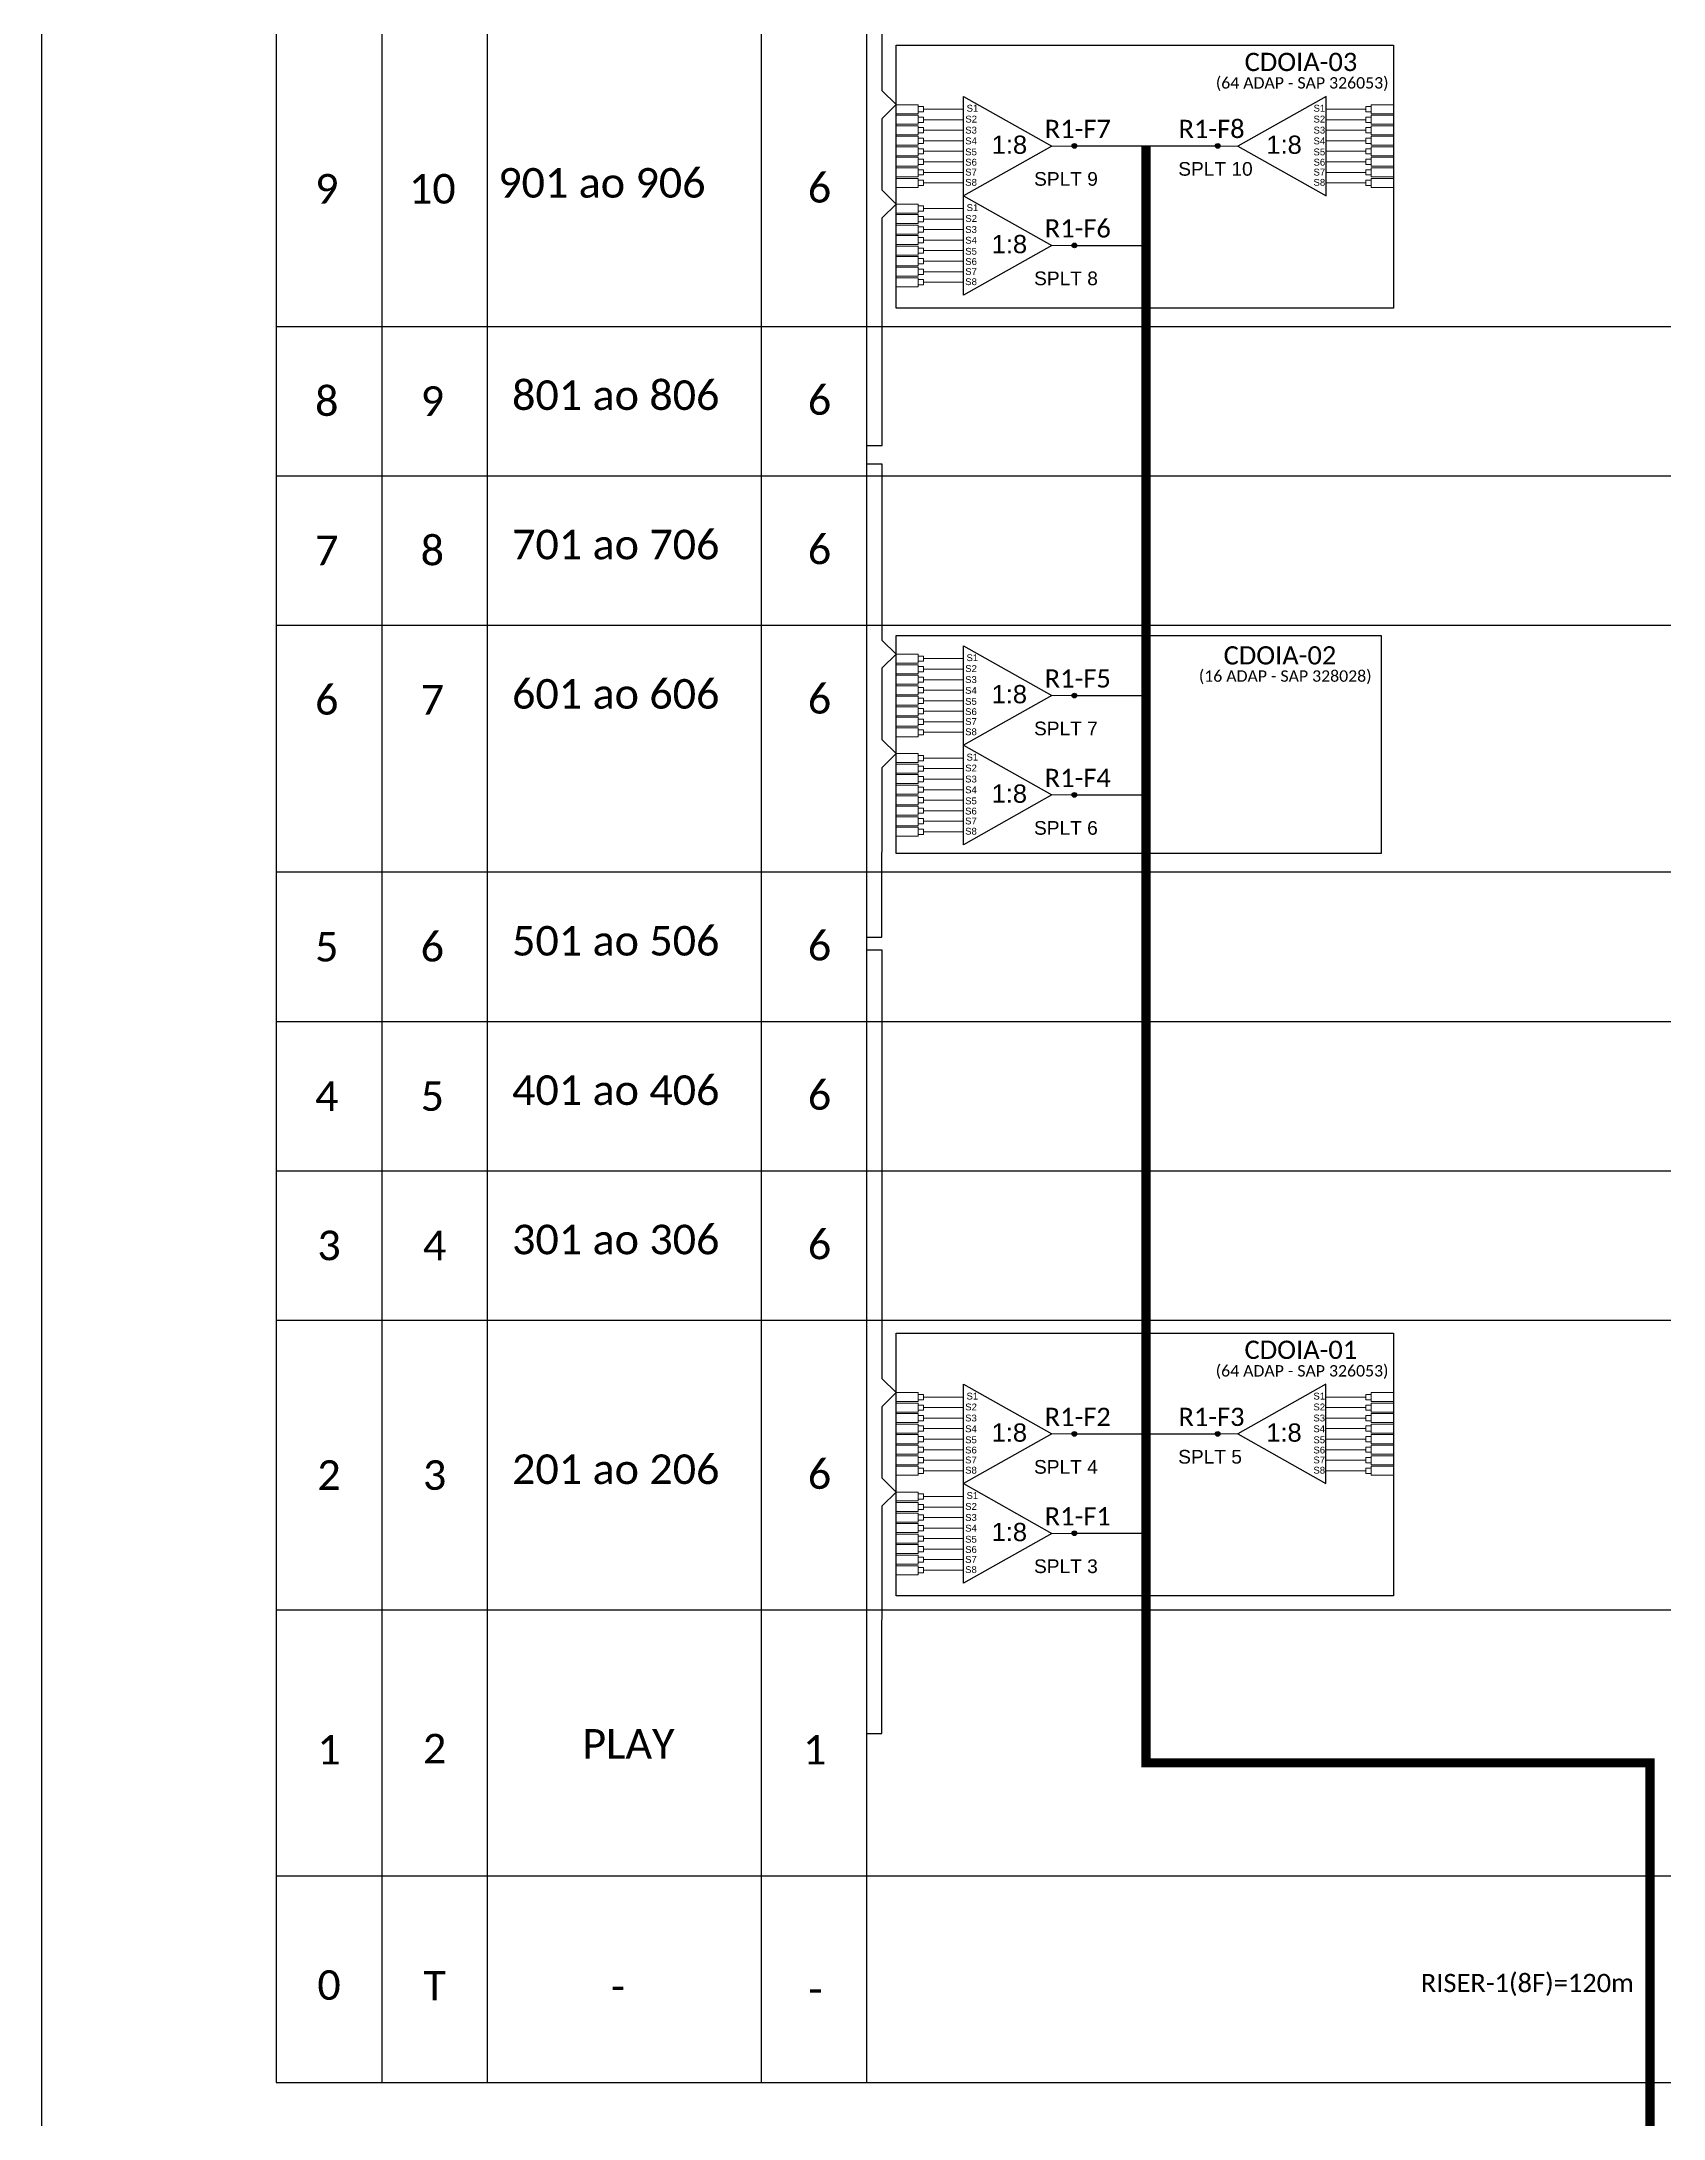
# Model space of a CAD drawing. Header units: millimetres. Extents: x -1286 to 1358, y -500 to 94.
# Drawn here: x 517.4 to 695.2, y -333.9 to -106.3 of the extents above; entities that cross this region are included whole.
import ezdxf
from ezdxf.enums import TextEntityAlignment as Align

# ---------------------------------------------------------------- set-up
doc = ezdxf.new("R2010")
doc.units = ezdxf.units.MM
doc.styles.add('ARIAL', font='arial.ttf')
doc.styles.add('WMF-Calibri0', font='calibri.ttf')

# ---------------------------------------------------------------- blocks, each defined once
blk = doc.blocks.new('SPLT_1-8_SC-APC_ESQ')
at = {"color": 1}
blk.add_lwpolyline([(7.37, -2.1), (17.04, -7.55), (7.37, -13), (7.37, -2.1)], dxfattribs=at)
at = {"color": 3, "lineweight": 0}
for points in [[(2.41, -3.02), (0, -3.02)], [(2.41, -4), (0, -4)], [(2.41, -4.17), (0, -4.17)], [(2.41, -3.02), (2.41, -4)], [(2.41, -4.17), (2.41, -5.16)], [(2.99, -3.51), (7.37, -3.51)], [(2.41, -5.16), (0, -5.16)], [(2.41, -5.32), (0, -5.32)], [(2.41, -6.31), (0, -6.31)], [(2.41, -6.48), (0, -6.48)], [(2.41, -5.32), (2.41, -6.31)], [(2.41, -6.48), (2.41, -7.46)], [(7.37, -4.66), (2.99, -4.66)], [(7.37, -5.82), (2.99, -5.82)], [(2.41, -7.46), (0, -7.46)], [(2.41, -7.63), (0, -7.63)], [(2.41, -8.62), (0, -8.62)], [(2.41, -8.78), (0, -8.78)], [(2.41, -7.63), (2.41, -8.62)], [(2.41, -8.78), (2.41, -9.77)], [(7.37, -6.97), (2.99, -6.97)], [(7.37, -8.12), (2.99, -8.12)], [(2.41, -9.77), (0, -9.77)], [(2.41, -9.94), (0, -9.94)], [(2.41, -10.92), (0, -10.92)], [(2.41, -11.09), (0, -11.09)], [(2.41, -9.94), (2.41, -10.92)], [(2.41, -11.09), (2.41, -12.08)], [(7.37, -9.28), (2.99, -9.28)], [(7.37, -10.43), (2.99, -10.43)], [(2.41, -12.08), (0, -12.08)], [(7.37, -11.58), (2.99, -11.58)]]:
    blk.add_lwpolyline(points, dxfattribs=at)
for points in [[(2.99, -3.22), (2.41, -3.22), (2.41, -3.8), (2.99, -3.8)], [(2.99, -4.38), (2.41, -4.38), (2.41, -4.95), (2.99, -4.95)], [(2.99, -5.53), (2.41, -5.53), (2.41, -6.1), (2.99, -6.1)], [(2.99, -6.68), (2.41, -6.68), (2.41, -7.26), (2.99, -7.26)], [(2.99, -7.84), (2.41, -7.84), (2.41, -8.41), (2.99, -8.41)], [(2.99, -8.99), (2.41, -8.99), (2.41, -9.56), (2.99, -9.56)], [(2.99, -10.14), (2.41, -10.14), (2.41, -10.72), (2.99, -10.72)], [(2.99, -11.3), (2.41, -11.3), (2.41, -11.87), (2.99, -11.87)]]:
    blk.add_lwpolyline(points, close=True, dxfattribs=at)
at = {"color": 1, "lineweight": 0}
blk.add_lwpolyline([(17.04, -7.55), (19.26, -7.55)], dxfattribs=at)
at = {"color": 1, "style": 'ARIAL'}
for s, height, p in [('S2', 0.75, (7.56, -4.97)), ('S1', 0.75, (7.7, -3.78)), ('S3', 0.75, (7.55, -6.18)), ('S4', 0.75, (7.55, -7.36)), ('1:8', 2, (10.45, -8.4)), ('S5', 0.75, (7.55, -8.57)), ('S6', 0.75, (7.55, -9.69)), ('S7', 0.75, (7.55, -10.78)), ('S8', 0.75, (7.55, -11.9))]:
    blk.add_text(s, height=height, dxfattribs=at).set_placement(p)
blk = doc.blocks.new('SPLT_1-8_SC-APC')
at = {"color": 1}
blk.add_lwpolyline([(-7.37, -2.1), (-17.04, -7.55), (-7.37, -13), (-7.37, -2.1)], dxfattribs=at)
at = {"color": 3, "lineweight": 0}
for points in [[(-2.99, -3.51), (-7.37, -3.51)], [(-2.41, -3.02), (-2.41, -4)], [(-2.41, -3.02), (0, -3.02)], [(-2.41, -4), (0, -4)], [(-2.41, -4.17), (-2.41, -5.16)], [(-2.41, -4.17), (0, -4.17)], [(-7.37, -4.66), (-2.99, -4.66)], [(-7.37, -5.82), (-2.99, -5.82)], [(-2.41, -5.16), (0, -5.16)], [(-2.41, -5.32), (-2.41, -6.31)], [(-2.41, -5.32), (0, -5.32)], [(-2.41, -6.31), (0, -6.31)], [(-2.41, -6.48), (-2.41, -7.46)], [(-2.41, -6.48), (0, -6.48)], [(-7.37, -6.97), (-2.99, -6.97)], [(-7.37, -8.12), (-2.99, -8.12)], [(-2.41, -7.46), (0, -7.46)], [(-2.41, -7.63), (-2.41, -8.62)], [(-2.41, -7.63), (0, -7.63)], [(-2.41, -8.62), (0, -8.62)], [(-2.41, -8.78), (-2.41, -9.77)], [(-2.41, -8.78), (0, -8.78)], [(-7.37, -9.28), (-2.99, -9.28)], [(-7.37, -10.43), (-2.99, -10.43)], [(-2.41, -9.77), (0, -9.77)], [(-2.41, -9.94), (-2.41, -10.92)], [(-2.41, -9.94), (0, -9.94)], [(-2.41, -10.92), (0, -10.92)], [(-2.41, -11.09), (-2.41, -12.08)], [(-2.41, -11.09), (0, -11.09)], [(-7.37, -11.58), (-2.99, -11.58)], [(-2.41, -12.08), (0, -12.08)]]:
    blk.add_lwpolyline(points, dxfattribs=at)
for points in [[(-2.99, -3.22), (-2.41, -3.22), (-2.41, -3.8), (-2.99, -3.8)], [(-2.99, -4.38), (-2.41, -4.38), (-2.41, -4.95), (-2.99, -4.95)], [(-2.99, -5.53), (-2.41, -5.53), (-2.41, -6.1), (-2.99, -6.1)], [(-2.99, -6.68), (-2.41, -6.68), (-2.41, -7.26), (-2.99, -7.26)], [(-2.99, -7.84), (-2.41, -7.84), (-2.41, -8.41), (-2.99, -8.41)], [(-2.99, -8.99), (-2.41, -8.99), (-2.41, -9.56), (-2.99, -9.56)], [(-2.99, -10.14), (-2.41, -10.14), (-2.41, -10.72), (-2.99, -10.72)], [(-2.99, -11.3), (-2.41, -11.3), (-2.41, -11.87), (-2.99, -11.87)]]:
    blk.add_lwpolyline(points, close=True, dxfattribs=at)
at = {"color": 1, "lineweight": 0}
blk.add_lwpolyline([(-17.04, -7.55), (-19.26, -7.55)], dxfattribs=at)
at = {"color": 1, "style": 'ARIAL'}
for s, height, p in [('S1', 0.75, (-8.74, -3.78)), ('S2', 0.75, (-8.74, -4.97)), ('1:8', 2, (-13.91, -8.4)), ('S3', 0.75, (-8.74, -6.18)), ('S4', 0.75, (-8.74, -7.36)), ('S5', 0.75, (-8.74, -8.57)), ('S6', 0.75, (-8.74, -9.69)), ('S7', 0.75, (-8.74, -10.78)), ('S8', 0.75, (-8.74, -11.9))]:
    blk.add_text(s, height=height, dxfattribs=at).set_placement(p)

msp = doc.modelspace()

# ---------------------------------------------------------------- hatches: boundary and pattern name
h = msp.add_hatch(color=3)
h.dxf.hatch_style = 1
edge = h.paths.add_edge_path()
edge.add_arc((630.63, -117.75), 0.256, 0, 360)
h = msp.add_hatch(color=3)
h.dxf.hatch_style = 1
edge = h.paths.add_edge_path()
edge.add_arc((646.34, -117.75), 0.256, 0, 360)
h = msp.add_hatch(color=3)
h.dxf.hatch_style = 1
edge = h.paths.add_edge_path()
edge.add_arc((630.63, -128.65), 0.256, 0, 360)
h = msp.add_hatch(color=3)
h.dxf.hatch_style = 1
edge = h.paths.add_edge_path()
edge.add_arc((630.62, -177.98), 0.256, 0, 360)
h = msp.add_hatch(color=3)
h.dxf.hatch_style = 1
edge = h.paths.add_edge_path()
edge.add_arc((630.62, -188.88), 0.256, 0, 360)
h = msp.add_hatch(color=3)
h.dxf.hatch_style = 1
edge = h.paths.add_edge_path()
edge.add_arc((630.62, -258.91), 0.256, 0, 360)
h = msp.add_hatch(color=3)
h.dxf.hatch_style = 1
edge = h.paths.add_edge_path()
edge.add_arc((646.33, -258.91), 0.256, 0, 360)
h = msp.add_hatch(color=3)
h.dxf.hatch_style = 1
edge = h.paths.add_edge_path()
edge.add_arc((630.62, -269.8), 0.256, 0, 360)

# ---------------------------------------------------------------- linework, layer by layer
msp.add_line((517.43, 94.19), (517.43, -499.81))
for points in [[(543.15, -73.16), (543.15, -330), (794.11, -330), (794.11, -73.16)], [(554.72, -73.16), (554.72, -330)], [(566.29, -330), (566.29, -73.16)], [(596.31, -73.16), (596.31, -330)], [(607.89, -330), (607.89, -73.16)], [(543.15, -137.52), (794.11, -137.52)], [(543.15, -137.52), (794.11, -137.52)], [(543.15, -153.89), (794.11, -153.89)], [(543.15, -170.26), (794.11, -170.26)], [(543.15, -197.32), (794.11, -197.32)], [(543.15, -213.69), (794.11, -213.69)], [(543.15, -230.06), (794.11, -230.06)], [(543.15, -246.44), (794.11, -246.44)], [(543.15, -278.19), (794.11, -278.19)], [(543.15, -307.36), (794.11, -307.36)]]:
    msp.add_lwpolyline(points)
at = {"color": 3}
for points in [[(607.89, -150.58), (609.54, -150.58), (609.55, -125.63), (611.11, -124.12), (609.55, -122.61), (609.55, -114.73), (611.11, -113.22), (609.55, -111.72), (609.55, -78.53), (607.89, -78.53)], [(607.88, -204.48), (609.53, -204.48), (609.54, -185.86), (611.1, -184.35), (609.54, -182.84), (609.54, -174.96), (611.1, -173.45), (609.54, -171.94), (609.54, -152.61), (607.89, -152.61)], [(607.88, -291.74), (609.53, -291.74), (609.54, -266.78), (611.1, -265.28), (609.54, -263.77), (609.54, -255.89), (611.1, -254.38), (609.54, -252.87), (609.54, -205.9), (607.89, -205.9)]]:
    msp.add_lwpolyline(points, dxfattribs=at)
at = {"color": 1}
for points in [[(611.11, -106.7), (665.6, -106.7), (665.6, -135.52), (611.11, -135.52)], [(611.1, -171.39), (664.23, -171.39), (664.23, -195.29), (611.1, -195.29)], [(611.1, -247.86), (665.59, -247.86), (665.59, -276.67), (611.1, -276.67)]]:
    msp.add_lwpolyline(points, close=True, dxfattribs=at)
at = {"color": 5, "linetype": 'Continuous', "ltscale": 4}
for points in [[(630.63, -117.75), (646.31, -117.75)], [(630.63, -128.65), (638.47, -128.65)], [(630.62, -177.98), (638.46, -177.98)], [(630.62, -188.88), (638.46, -188.88)], [(630.62, -258.91), (646.3, -258.91)], [(630.62, -269.8), (638.46, -269.8)]]:
    msp.add_lwpolyline(points, dxfattribs=at)
at = {"color": 5, "const_width": 1}
msp.add_lwpolyline([(638.47, -117.75), (638.47, -294.96), (693.71, -294.96), (693.71, -417.37)], dxfattribs=at)
at = {"color": 3}
for centre in [(630.63, -117.75), (646.34, -117.75), (630.63, -128.65), (630.62, -177.98), (630.62, -188.88), (630.62, -258.91), (646.33, -258.91), (630.62, -269.8)]:
    msp.add_circle(centre, 0.256, dxfattribs=at)

# ---------------------------------------------------------------- block references
for p in [(611.11, -110.21), (611.11, -121.1), (611.1, -170.43), (611.1, -181.33), (611.1, -251.36), (611.1, -262.26)]:
    msp.add_blockref('SPLT_1-8_SC-APC_ESQ', p)
for p in [(665.57, -110.21), (665.56, -251.36)]:
    msp.add_blockref('SPLT_1-8_SC-APC', p, dxfattribs=at)

# ---------------------------------------------------------------- texts
at = {"color": 1, "style": 'WMF-Calibri0'}
for s, p in [('CDOIA-03', (649.28, -109.54)), ('CDOIA-02', (646.98, -174.58)), ('CDOIA-01', (649.27, -250.69))]:
    msp.add_text(s, height=2, dxfattribs=at).set_placement(p)
for s, p in [('(64 ADAP - SAP 326053)', (655.59, -111.46)), ('(16 ADAP - SAP 328028)', (653.73, -176.47)), ('(64 ADAP - SAP 326053)', (655.58, -252.62))]:
    msp.add_text(s, height=1.25, dxfattribs=at).set_placement(p, align=Align.CENTER)
at = {"color": 5, "style": 'WMF-Calibri0'}
for s, p in [('R1-F7', (627.38, -116.88)), ('R1-F8', (642.04, -116.88)), ('R1-F6', (627.38, -127.78)), ('R1-F5', (627.37, -177.11)), ('R1-F4', (627.37, -188.01)), ('R1-F2', (627.37, -258.04)), ('R1-F3', (642.03, -258.04)), ('R1-F1', (627.37, -268.94)), ('RISER-1(8F)=120m', (668.59, -320.09))]:
    msp.add_text(s, height=2, dxfattribs=at).set_placement(p)
at = {"color": 7}
for s, height, style, p in [('901 ao 906', 3.24, 'WMF-Calibri0', (567.48, -123.41)), ('SPLT 9', 1.5, 'ARIAL', (626.21, -122.11)), ('SPLT 10', 1.5, 'ARIAL', (642.01, -121.01)), ('SPLT 8', 1.5, 'ARIAL', (626.21, -133.01)), ('801 ao 806', 3.24, 'WMF-Calibri0', (569, -146.68)), ('701 ao 706', 3.24, 'WMF-Calibri0', (569, -163.05)), ('601 ao 606', 3.24, 'WMF-Calibri0', (569, -179.42)), ('SPLT 7', 1.5, 'ARIAL', (626.2, -182.34)), ('SPLT 6', 1.5, 'ARIAL', (626.2, -193.24)), ('501 ao 506', 3.24, 'WMF-Calibri0', (569, -206.48)), ('401 ao 406', 3.24, 'WMF-Calibri0', (569, -222.85)), ('301 ao 306', 3.24, 'WMF-Calibri0', (569, -239.22)), ('201 ao 206', 3.24, 'WMF-Calibri0', (569, -264.4)), ('SPLT 4', 1.5, 'ARIAL', (626.2, -263.27)), ('SPLT 5', 1.5, 'ARIAL', (642, -262.16)), ('SPLT 3', 1.5, 'ARIAL', (626.2, -274.16)), ('PLAY', 3.24, 'WMF-Calibri0', (576.69, -294.5)), ('-', 3.24, 'WMF-Calibri0', (579.83, -321.1))]:
    msp.add_text(s, height=height, dxfattribs=dict(at, style=style)).set_placement(p)
at = {"color": 7, "style": 'WMF-Calibri0'}
for tag, text, flags, p in [('6', 'XX', 4, (602.69, -122.33)), ('9', 'XX', 4, (548.69, -122.44)), ('10', 'XX', 4, (560.26, -122.44)), ('8', 'XX', 4, (548.69, -145.71)), ('9', 'XX', 4, (560.26, -145.71)), ('6', 'XX', 4, (602.69, -145.59)), ('7', 'XX', 4, (548.69, -162.08)), ('8', 'XX', 4, (560.26, -162.08)), ('6', 'XX', 4, (602.69, -161.96)), ('6', 'XX', 4, (548.69, -178.45)), ('7', 'XX', 4, (560.26, -178.45)), ('6', 'XX', 4, (602.69, -178.34)), ('5', 'XX', 4, (548.69, -205.51)), ('6', 'XX', 4, (560.26, -205.51)), ('6', 'XX', 4, (602.69, -205.39)), ('4', 'XX', 4, (548.69, -221.88)), ('5', 'XX', 4, (560.26, -221.88)), ('6', 'XX', 4, (602.69, -221.76)), ('3', 'XX', 4, (548.94, -238.25)), ('4', 'XX', 4, (560.51, -238.25)), ('6', 'XX', 4, (602.69, -238.14)), ('2', 'XX', 4, (548.94, -263.42)), ('3', 'XX', 4, (560.51, -263.42)), ('6', 'XX', 4, (602.69, -263.31)), ('1', 'XX', 4, (548.94, -293.52)), ('2', 'XX', 12, (560.51, -293.4)), ('1', '1', 4, (602.17, -293.52)), ('0', 'XX', 4, (548.94, -319.31)), ('T', 'XX', 12, (560.51, -319.38)), ('-', '-', 4, (602.25, -319.78))]:
    msp.add_attdef(tag, text=text, height=3.24, dxfattribs=dict(at, flags=flags)).set_placement(p, align=Align.MIDDLE_CENTER)

doc.saveas('drawing.dxf')
